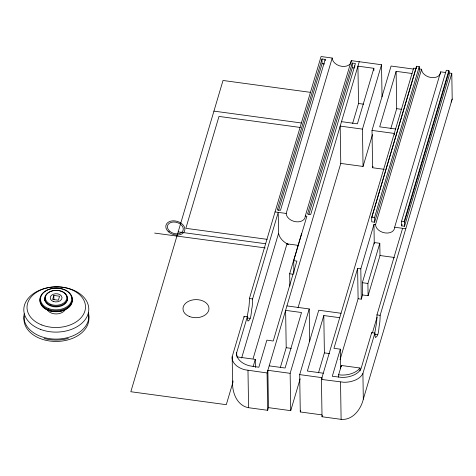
<?xml version="1.0" encoding="UTF-8"?>
<svg xmlns="http://www.w3.org/2000/svg" width="476" height="476" viewBox="0 0 476 476"><rect width="100%" height="100%" fill="white"/><g stroke="black" fill="none" stroke-linecap="round" stroke-linejoin="round"><path stroke-width="0.71" d="M287.968 244.39C283.714 242.016 279.477 238.393 278.561 233.371L278.228 212.367L252.589 298.952L252.572 300.915A15.184 2.321 -82.3 0 1 252.101 307.317C250.935 311.185 251.756 319.354 248.02 321.104A15.184 2.321 -82.3 0 1 247.401 318.379L247.33 316.713L244.146 316.278L232.181 356.685L232.585 382.353C232.127 392.724 237.197 405.754 248.573 407.706L267.667 410.3L268.452 407.635L267.869 370.304L290.14 373.327L309.21 308.942L286.933 305.919M232.181 356.685C231.556 361.213 235.025 365.098 238.684 367.234A20.789 14.464 -0.9 0 0 244.831 369.757L267.078 372.964L359.255 61.713M449.011 72.971L451.795 73.352L452.2 99.014L451.135 102.072M247.175 317.01L248.918 306.883A15.184 2.321 -82.3 0 0 249.388 300.481L249.406 298.517L321.068 56.531L332.206 58.042A9.746 6.842 16.5 0 0 341.863 66.343A9.746 6.842 16.5 0 0 351.3 60.636L381.526 64.736L382.032 96.943M374.725 333.39L376.462 323.269A15.184 2.321 -82.3 0 0 376.938 316.867L376.95 314.904L402.595 228.319M452.2 99.014L363.313 399.168C360.975 409.289 352.603 420.492 341.113 419.344L322.026 416.75L321.437 379.42L413.614 68.169L416.506 68.562M405.778 228.754L394.64 227.242A9.746 6.842 16.5 0 1 385.203 232.948A9.746 6.842 16.5 0 1 375.546 224.648L373.957 224.434L360.808 268.839L357.625 268.404L333.956 348.325L340.322 349.188L332.296 376.272L341.554 377.379A20.765 14.453 -0.9 0 0 349.438 376.57C353.442 375.552 357.476 373.696 360.034 370.34A15.416 10.728 -0.9 0 0 361.046 368.626L371.691 332.664L374.874 333.093L374.945 334.759A15.184 2.321 -82.3 0 0 375.564 337.49C379.301 335.735 378.479 327.571 379.646 323.704A15.184 2.321 -82.3 0 0 380.122 317.296L380.134 315.338L451.795 73.352M53.836 295.435L52.652 299.434L58.381 300.213L59.565 296.215L53.836 295.435L53.907 299.815M322.002 58.97L277.294 209.934L280.477 210.362L325.185 59.399L322.002 58.97L322.073 63.635L278.633 210.327M236.649 355.393L236.631 354.519A15.416 10.728 -0.9 0 1 236.679 352.674L247.33 316.713M232.585 382.353L233.008 380.925M233.05 381.895L226.296 404.683L130.835 391.73L223.012 80.48L310.394 92.338M241.647 358.006L278.561 233.371M293.918 273.236L293.722 260.658L306.865 216.253L305.277 216.039A9.746 6.842 16.5 0 1 295.84 221.745A9.746 6.842 16.5 0 1 286.183 213.45L332.206 58.042M253.119 358.529L286.98 243.825L298.25 245.36M253.113 366.704L255.279 359.374L236.673 356.851M305.277 216.039L351.3 60.636M289.872 286.017L289.682 273.771L301.582 233.585M352.234 63.07L307.526 214.033L310.709 214.468L355.411 63.504L352.234 63.07L352.305 67.741L308.865 214.432M280.305 367.615L286.207 347.694L285.618 310.364L301.528 312.518L285.094 368.019L269.184 365.86M298.041 307.734L340.774 163.429L340.185 126.098L362.462 129.121L381.526 64.736M352.627 123.409L358.523 103.488L357.94 66.158L373.85 68.312L373.886 70.507M373.85 68.312L357.411 123.814L341.5 121.654M321.83 414.876L300.273 411.954L299.69 374.618L318.753 310.239L341.03 313.262M384.233 169.325L372.595 167.748L372.006 130.412L391.076 66.033L413.346 69.056M268.452 407.635L290.729 410.657L300.16 378.819M340.774 163.429L363.051 166.451L372.476 134.613M339.715 317.7L323.805 315.54L307.365 371.042L323.275 373.202M412.032 73.494L396.121 71.335L379.687 126.836L395.598 128.996M300.273 411.954L300.695 410.538M372.595 167.748L373.011 166.332M318.492 372.797L324.388 352.877L323.805 315.54M390.808 128.591L396.71 108.671L396.121 71.335M371.685 217.627L416.387 66.664L416.702 66.241L419.243 66.586L419.32 71.251L374.612 222.215L371.75 221.828L371.685 217.627L416.702 66.241M374.612 222.215L374.541 217.55L419.243 66.586M375.546 224.648L421.569 69.246L419.398 68.955M322.026 416.75L322.377 415.566M362.528 294.953L362.337 282.702L374.237 242.522L379.806 243.278L379.997 255.529L368.097 295.709L362.528 294.953L361.284 299.166L358.101 298.738L340.048 359.701M338.662 377.141L338.626 374.802L341.387 365.479L359.999 368.007L360.04 370.875M368.097 295.709L367.906 283.458L379.806 243.278M394.64 227.242L440.657 71.84L445.53 72.501M401.589 221.221L446.292 70.258L448.838 70.603L449.231 75.309L404.523 226.273L401.661 225.886L401.589 221.221L404.13 221.566L404.457 222.072L404.523 226.273M401.661 225.886L402.083 224.464M404.13 221.566L448.838 70.603M404.457 222.072L449.165 71.108M321.437 379.42L343.797 382.258A20.789 14.464 -0.9 0 0 350.901 381.538C355.62 380.395 360.671 378.075 362.908 373.499L374.874 333.093M372.44 332.789L377.052 317.26M359.999 368.007C357.44 371.363 353.406 373.22 349.402 374.237A20.765 14.453 -0.9 0 1 341.518 375.046L338.626 374.802M68.282 338.388C60.44 340.614 51.997 340.655 44.143 338.46M154.646 233.085L265.209 247.913M322.073 63.635L324.62 63.98M352.305 67.741L354.215 67.997M358.523 103.488L363.587 104.173M396.71 108.671L401.774 109.355M372.006 130.412L394.283 133.435L394.307 134.904M213.938 111.116L301.32 122.975M300.255 127.449L218.99 116.418L185.854 228.313L267.119 239.339M371.994 217.205L374.541 217.55M275.045 211.939L286.183 213.45M379.997 255.529L394.092 257.439M178.173 231.889L265.56 243.748M293.722 260.658L296.899 261.086L273.23 341.012L266.869 340.144L258.849 367.234L249.68 365.836A20.765 14.453 -0.9 0 1 242.867 363.027C239.833 361.141 237.042 358.214 236.631 354.519M362.337 282.702L367.906 283.458M289.682 273.771L293.162 274.241M376.95 314.904L380.134 315.338M249.406 298.517L252.589 298.952M374.886 334.336L377.67 334.717M247.341 317.95L250.126 318.331M286.207 347.694L291.27 348.378M324.388 352.877L329.452 353.561M299.69 374.618L321.96 377.641L321.984 379.11M371.691 332.664L371.72 333.521M244.146 316.278L244.17 317.135M416.387 66.664L416.411 68.062M373.957 224.434L374.261 243.962M362.462 129.121L363.051 166.451M362.908 373.499L363.313 399.168M360.808 268.839L361.284 299.166M354.757 65.724L354.775 67.056M357.625 268.404L358.101 298.738M341.387 365.479L341.405 366.645M340.322 349.188L340.62 368.424M340.53 382.008L341.113 419.344M325.185 59.399L325.203 60.732M309.21 308.942L309.715 341.149M290.14 373.327L290.729 410.657M267.078 372.964L267.667 410.3M255.279 359.374L255.41 367.484M247.984 370.376L248.573 407.706M236.679 352.674L236.727 355.572M288.295 244.557A20.563 14.429 16.5 0 1 286.986 243.819M394.146 257.724A20.563 14.429 16.5 0 1 393.497 257.909M440.657 71.84A9.746 6.842 16.5 0 1 431.226 77.54A9.746 6.842 16.5 0 1 421.569 69.246M88.512 312.78A32.493 22.616 -0.9 0 1 56.739 339.102A32.493 22.616 -0.9 0 1 24.193 313.767M71.692 296.964A16.249 11.305 -0.9 0 1 56.9 311.679A16.249 11.305 -0.9 0 1 40.24 298.232M67.074 296.762A11.37 7.913 -0.9 0 1 56.013 306.907A11.37 7.913 -0.9 0 1 45.244 296.786M65.283 309.644A9.746 6.783 -0.9 0 1 56.198 313.94A9.746 6.783 -0.9 0 1 47.183 309.715M44.803 300.826A11.37 7.913 -0.9 0 1 44.851 299.333M67.491 299.487A11.37 7.913 -0.9 0 1 67.515 300.249M71.727 301.391A15.595 10.853 -0.9 0 1 57.429 311.667A15.595 10.853 -0.9 0 1 40.954 303.396M88.28 314.053A32.493 22.616 -0.9 0 1 57.554 341.417A32.493 22.616 -0.9 0 1 24.228 316.1M40.341 329.321A32.493 22.616 -0.9 0 0 88.786 308.989A32.493 22.616 -0.9 0 0 39.752 290.158A32.493 22.616 -0.9 0 0 40.341 329.321M41.9 325.007A29.244 20.355 -0.9 0 0 85.496 306.705A29.244 20.355 -0.9 0 0 41.37 289.759A29.244 20.355 -0.9 0 0 41.9 325.007M48.159 309.37A16.249 11.305 -0.9 0 0 72.382 299.208A16.249 11.305 -0.9 0 0 47.868 289.789A16.249 11.305 -0.9 0 0 48.159 309.37M50.51 305.223A11.37 7.913 -0.9 0 0 67.491 298.131A11.37 7.913 -0.9 0 0 50.349 291.514A11.37 7.913 -0.9 0 0 50.51 305.223M48.469 308.507A15.595 10.853 -0.9 0 0 71.721 298.75A15.595 10.853 -0.9 0 0 48.189 289.711A15.595 10.853 -0.9 0 0 48.469 308.507M50.825 304.36A10.722 7.461 -0.9 0 0 66.83 297.678A10.722 7.461 -0.9 0 0 50.67 291.437A10.722 7.461 -0.9 0 0 50.825 304.36M53.205 301.433A5.914 4.117 -0.9 0 0 62.023 297.732A5.914 4.117 -0.9 0 0 53.098 294.305A5.914 4.117 -0.9 0 0 53.205 301.433M189.609 316.588A13.001 9.044 -0.9 0 0 208.988 308.46A13.001 9.044 -0.9 0 0 189.377 300.921A13.001 9.044 -0.9 0 0 189.609 316.588M168.51 231.83A9.746 6.842 16.5 0 0 184.533 231.152A9.746 6.842 16.5 0 0 172.984 220.828A9.746 6.842 16.5 0 0 168.51 231.83M169.646 231.181A8.122 5.7 16.5 0 0 182.998 230.616A8.122 5.7 16.5 0 0 173.377 222.012A8.122 5.7 16.5 0 0 169.646 231.181"/></g></svg>
